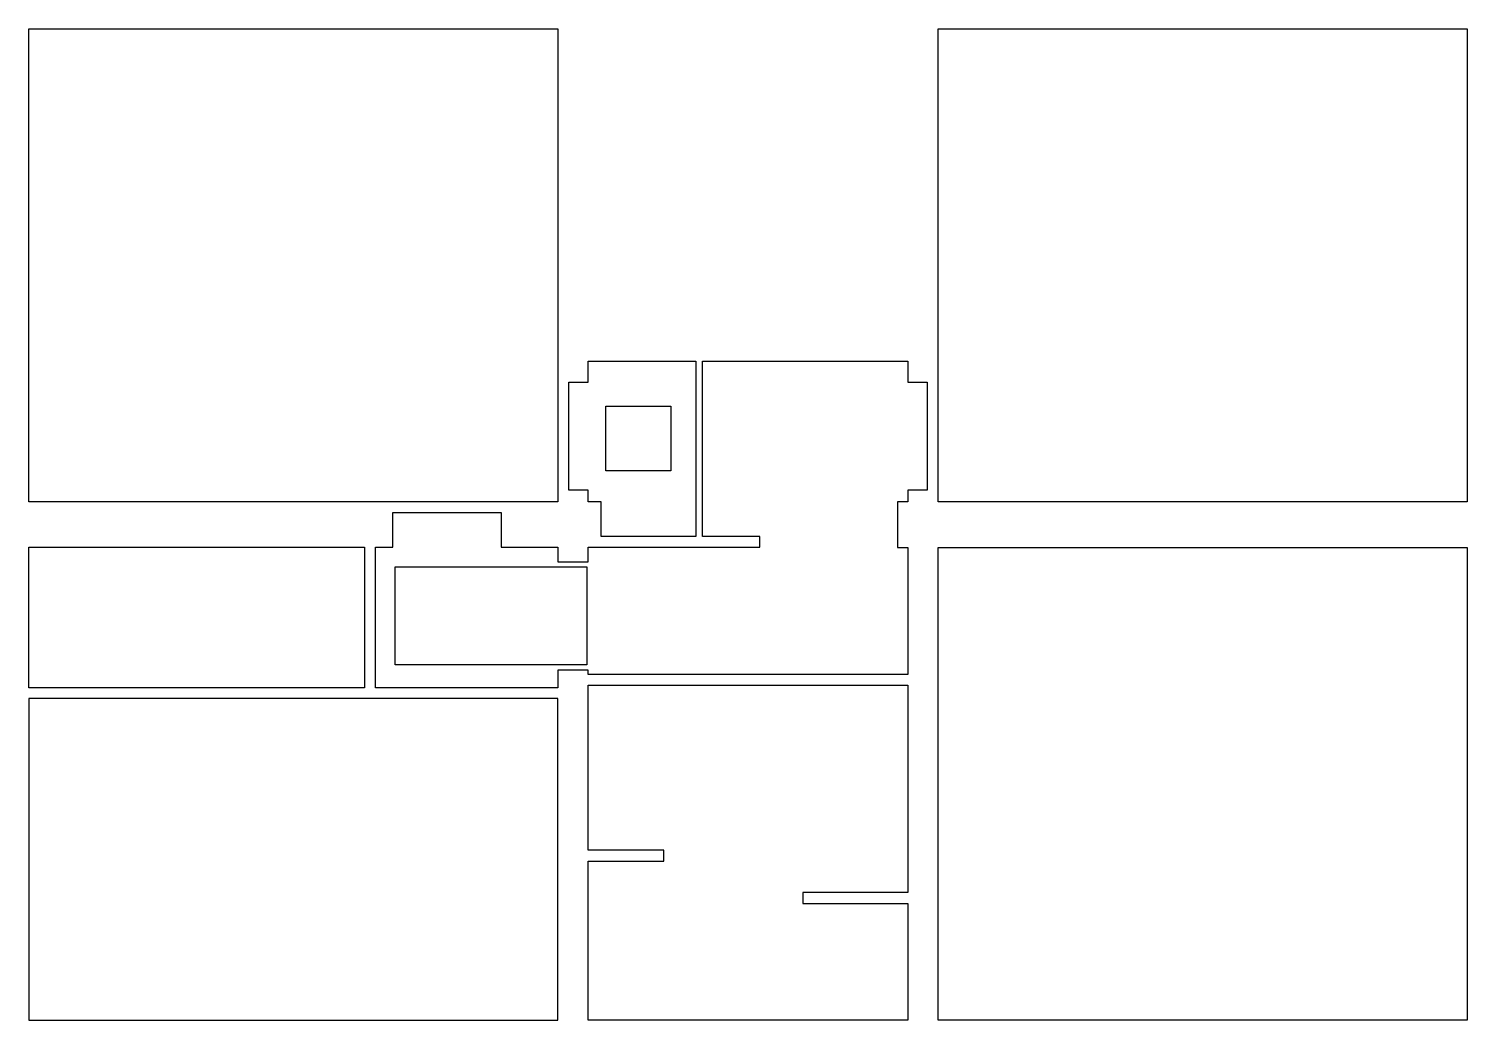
# Model space of a CAD drawing. Header units: metres. Extents: x -0.9 to 12.4, y -35.8 to -26.7.
import ezdxf

# ---------------------------------------------------------------- set-up
doc = ezdxf.new("R2010")
doc.units = ezdxf.units.M
doc.layers.add('AREE LEONARDO', color=5, linetype='Continuous')

msp = doc.modelspace()

# ---------------------------------------------------------------- linework, layer by layer
at = {"layer": 'AREE LEONARDO', "color": 5}
for points in [[(-0.874, -26.66), (4.012, -26.66), (4.012, -31.031), (-0.874, -31.031)], [(5.346, -29.731), (7.242, -29.731), (7.242, -29.924), (7.422, -29.924), (7.422, -30.924), (7.242, -30.924), (7.242, -31.032), (7.149, -31.032), (7.149, -31.452), (7.242, -31.452), (7.242, -32.625), (4.292, -32.625), (4.292, -32.586), (4.012, -32.586), (4.012, -32.749), (2.327, -32.749), (2.327, -31.451), (2.489, -31.451), (2.489, -31.131), (3.489, -31.131), (3.489, -31.451), (4.012, -31.451), (4.012, -31.586), (4.292, -31.586), (4.292, -31.451), (4.623, -31.451), (5.876, -31.451), (5.876, -31.351), (5.346, -31.351)], [(7.522, -31.452), (12.407, -31.452), (12.407, -35.82), (7.522, -35.82)], [(4.012, -32.849), (-0.874, -32.849), (-0.874, -35.82), (4.012, -35.82)]]:
    msp.add_lwpolyline(points, close=True, dxfattribs=at)
at = {"layer": 'AREE LEONARDO', "color": 3}
for points in [[(7.522, -26.662), (12.408, -26.662), (12.408, -31.032), (7.522, -31.032)], [(-0.873, -31.45), (2.227, -31.45), (2.227, -32.749), (-0.873, -32.749)], [(4.292, -32.725), (7.242, -32.725), (7.242, -34.641), (6.272, -34.641), (6.272, -34.741), (7.242, -34.741), (7.242, -35.821), (4.292, -35.82), (4.292, -34.35), (4.99, -34.35), (4.99, -34.25), (4.292, -34.25)]]:
    msp.add_lwpolyline(points, close=True, dxfattribs=at)
at = {"layer": 'AREE LEONARDO', "color": 6}
msp.add_lwpolyline([(5.286, -29.731), (5.286, -31.351), (4.412, -31.351), (4.412, -31.031), (4.292, -31.031), (4.292, -30.924), (4.112, -30.924), (4.112, -29.924), (4.292, -29.924), (4.292, -29.731)], close=True, dxfattribs=at)
at = {"layer": 'AREE LEONARDO', "color": 1}
msp.add_lwpolyline([(4.455, -30.146), (5.055, -30.146), (5.055, -30.746), (4.455, -30.746)], close=True, dxfattribs=at)
at = {"layer": 'AREE LEONARDO', "color": 2}
msp.add_lwpolyline([(2.509, -31.633), (4.28, -31.633), (4.28, -32.537), (2.509, -32.537)], close=True, dxfattribs=at)

doc.saveas('drawing.dxf')
